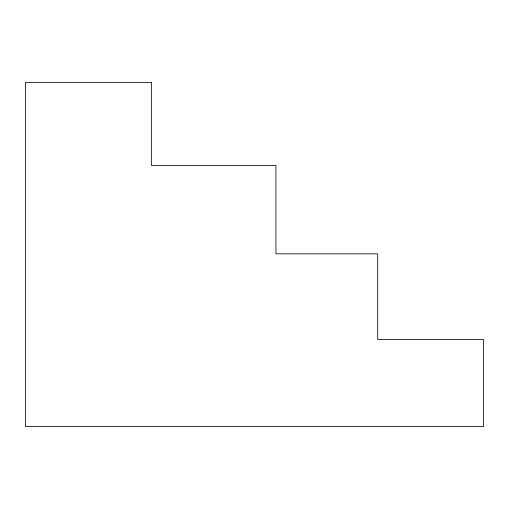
<?xml version="1.0" encoding="UTF-8"?>
<svg xmlns="http://www.w3.org/2000/svg" width="509" height="509" viewBox="0 0 509 509"><rect width="100%" height="100%" fill="white"/><g stroke="black" fill="none" stroke-linecap="round" stroke-linejoin="round"><path stroke-width="0.76" d="M151.358 82.375L25.45 82.375L25.45 426.625L483.55 426.625L483.55 339.554L377.729 339.554L377.729 253.832L275.929 253.832L275.929 165.425L151.358 165.425L151.358 82.375"/></g></svg>
